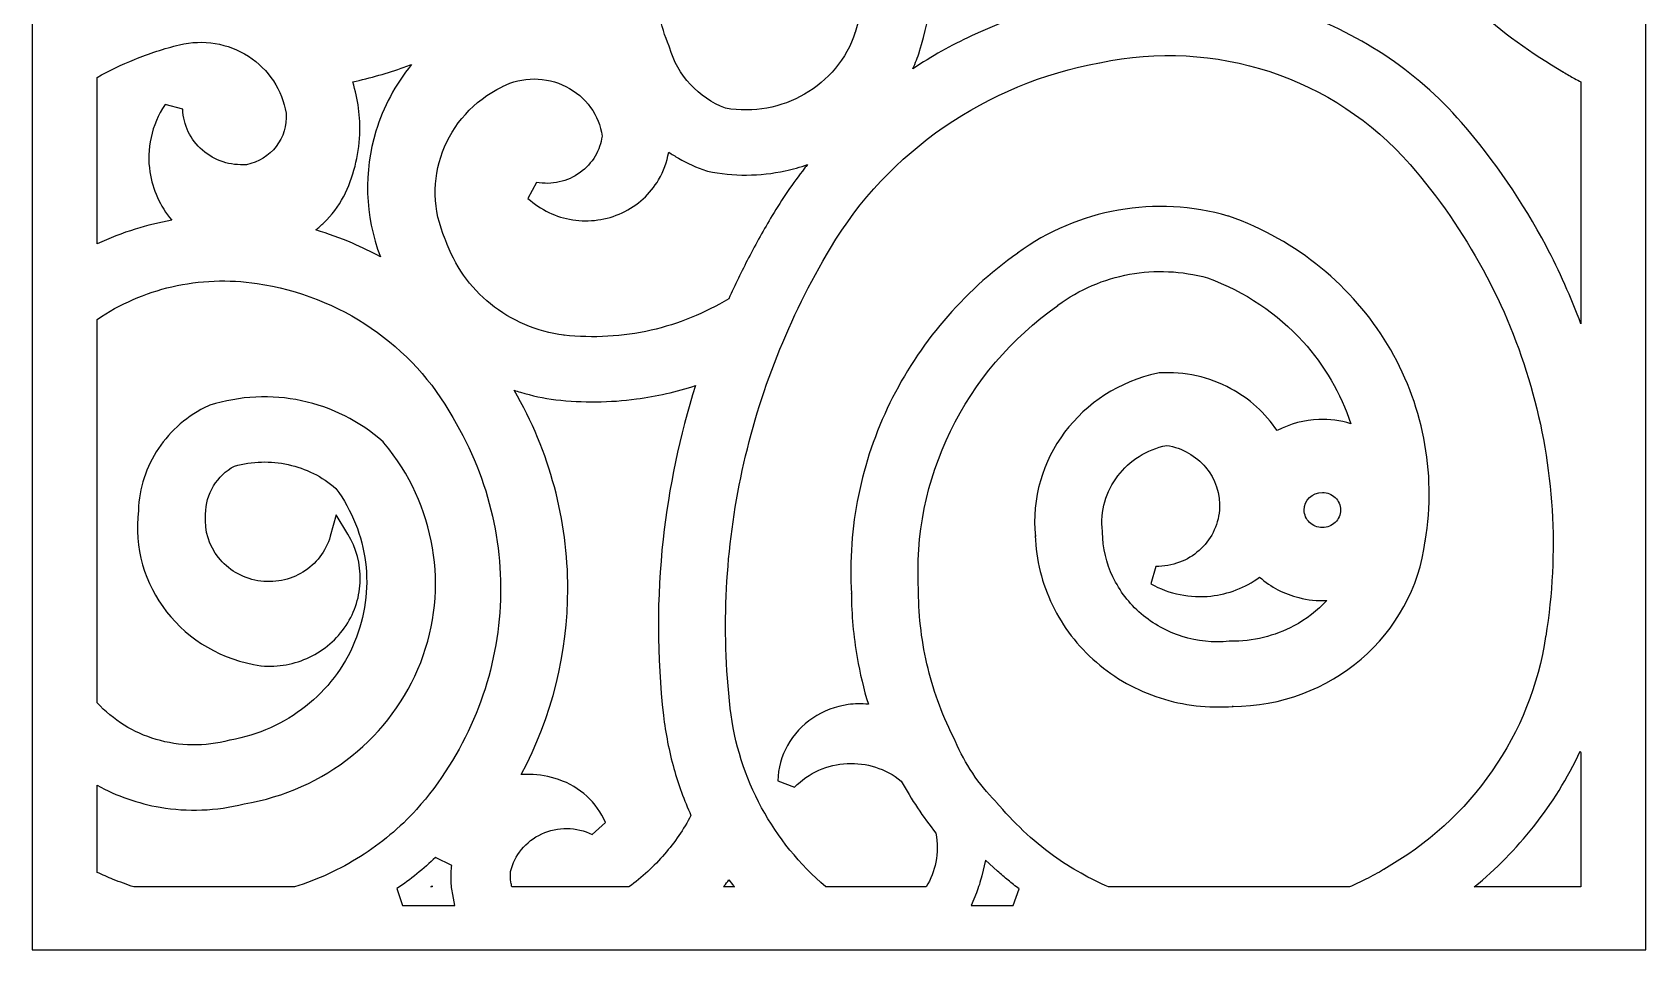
# Model space of a CAD drawing. Header units: centimetres. Extents: x -9.1 to 9.8, y -13.6 to 13.1.
# Drawn here: x 1.01 to 9.85, y -13.61 to -8.59 of the extents above; entities that cross this region are included whole.
import ezdxf

# ---------------------------------------------------------------- set-up
doc = ezdxf.new("R2010")
doc.units = ezdxf.units.CM
doc.header["$MEASUREMENT"] = 0
doc.layers.add('layer 1', color=7, linetype='Continuous')

msp = doc.modelspace()

# ---------------------------------------------------------------- linework, layer by layer
at = {"layer": 'layer 1', "color": 242}
for points, knots in [([(1.00998, 13.06699), (1.00998, 13.06699), (9.84623, 13.06699), (9.84623, 13.06699), (9.84623, 13.06699), (9.84623, 13.06699), (9.84623, -13.60887), (9.84623, -13.60887), (9.84623, -13.60887), (9.84623, -13.60887), (1.00998, -13.60887), (1.00998, -13.60887), (1.00998, -13.60887), (1.00998, -13.60887), (1.00998, 13.06699), (1.00998, 13.06699)], [0, 0, 0, 0, 0.2, 0.2, 0.2, 0.2, 0.4, 0.4, 0.4, 0.4, 0.6, 0.6, 0.6, 0.6, 1, 1, 1, 1]), ([(4.45027, -7.52091), (4.46565, -7.5134), (4.48135, -7.50648), (4.49732, -7.50016), (4.49732, -7.50016), (4.58661, -7.46483), (4.68448, -7.44838), (4.78467, -7.45454), (4.78467, -7.45454), (4.92332, -7.46306), (5.05174, -7.51392), (5.15484, -7.59521), (5.15484, -7.59521), (5.25787, -7.67644), (5.33532, -7.78796), (5.3721, -7.91787), (5.3721, -7.91787), (5.3721, -7.91787), (5.37313, -7.92306), (5.37313, -7.92306), (5.37313, -7.92306), (5.39332, -8.04295), (5.36668, -8.16091), (5.30513, -8.2581), (5.30513, -8.2581), (5.24345, -8.3555), (5.14687, -8.43212), (5.02735, -8.46905), (5.02735, -8.46905), (5.02735, -8.46905), (4.96815, -8.39095), (4.96815, -8.39095), (4.96815, -8.39095), (5.01044, -8.33246), (5.02768, -8.26364), (5.02112, -8.19718), (5.02112, -8.19718), (5.01455, -8.13059), (4.98419, -8.06613), (4.9313, -8.01652), (4.9313, -8.01652), (4.87872, -7.9672), (4.81126, -7.94001), (4.74211, -7.93576), (4.74211, -7.93576), (4.67577, -7.93169), (4.60826, -7.94869), (4.5512, -7.98746), (4.5512, -7.98746), (4.48654, -8.08685), (4.44886, -8.19883), (4.43902, -8.31342), (4.43902, -8.31342), (4.42893, -8.43091), (4.44827, -8.55055), (4.49796, -8.66156), (4.49796, -8.66156), (4.49796, -8.66156), (4.50043, -8.66855), (4.50043, -8.66855), (4.50043, -8.66855), (4.52162, -8.74491), (4.56107, -8.8143), (4.61436, -8.87195), (4.61436, -8.87195), (4.66666, -8.92854), (4.73201, -8.97353), (4.80624, -9.00242), (4.80624, -9.00242), (4.96078, -9.02879), (5.11361, -8.99823), (5.24007, -8.925), (5.24007, -8.925), (5.368, -8.85091), (5.46898, -8.73317), (5.51749, -8.58655), (5.51749, -8.58655), (5.51749, -8.58655), (5.51708, -8.58795), (5.51708, -8.58795), (5.51708, -8.58795), (5.57853, -8.38322), (5.60436, -8.17106), (5.59496, -7.95995), (5.59496, -7.95995), (5.58582, -7.75491), (5.54346, -7.55164), (5.46824, -7.35789), (5.46824, -7.35789), (5.30148, -7.26585), (5.14368, -7.16015), (4.99649, -7.04213), (4.99649, -7.04213), (4.87754, -6.94675), (4.76562, -6.8435), (4.66162, -6.73308), (4.66162, -6.73308), (4.6484, -6.88763), (4.61986, -7.03855), (4.57737, -7.18427), (4.57737, -7.18427), (4.54353, -7.30028), (4.50094, -7.41276), (4.45027, -7.52091)], [0, 0, 0, 0, 0.037037, 0.037037, 0.037037, 0.037037, 0.0740741, 0.0740741, 0.0740741, 0.0740741, 0.1111111, 0.1111111, 0.1111111, 0.1111111, 0.1481481, 0.1481481, 0.1481481, 0.1481481, 0.1851852, 0.1851852, 0.1851852, 0.1851852, 0.2222222, 0.2222222, 0.2222222, 0.2222222, 0.2592593, 0.2592593, 0.2592593, 0.2592593, 0.2962963, 0.2962963, 0.2962963, 0.2962963, 0.3333333, 0.3333333, 0.3333333, 0.3333333, 0.3703704, 0.3703704, 0.3703704, 0.3703704, 0.4074074, 0.4074074, 0.4074074, 0.4074074, 0.4444444, 0.4444444, 0.4444444, 0.4444444, 0.4814815, 0.4814815, 0.4814815, 0.4814815, 0.5185185, 0.5185185, 0.5185185, 0.5185185, 0.5555556, 0.5555556, 0.5555556, 0.5555556, 0.5925926, 0.5925926, 0.5925926, 0.5925926, 0.6296296, 0.6296296, 0.6296296, 0.6296296, 0.6666667, 0.6666667, 0.6666667, 0.6666667, 0.7037037, 0.7037037, 0.7037037, 0.7037037, 0.7407407, 0.7407407, 0.7407407, 0.7407407, 0.7777778, 0.7777778, 0.7777778, 0.7777778, 0.8148148, 0.8148148, 0.8148148, 0.8148148, 0.8518519, 0.8518519, 0.8518519, 0.8518519, 0.8888889, 0.8888889, 0.8888889, 0.8888889, 0.9259259, 0.9259259, 0.9259259, 0.9259259, 1, 1, 1, 1]), ([(9.49118, -8.85783), (9.47975, -8.85196), (9.46828, -8.8459), (9.45677, -8.83962), (9.45677, -8.83962), (9.43683, -8.82875), (9.41616, -8.81682), (9.39478, -8.80382), (9.39478, -8.80382), (9.39478, -8.80382), (9.39561, -8.80441), (9.39561, -8.80441), (9.39561, -8.80441), (9.04497, -8.5993), (8.74433, -8.33043), (8.50777, -8.01649), (8.50777, -8.01649), (8.29337, -7.73198), (8.13144, -7.41026), (8.03243, -7.06525), (8.03243, -7.06525), (8.02175, -7.07918), (8.01089, -7.09297), (7.99986, -7.10663), (7.99986, -7.10663), (7.99986, -7.10663), (8.00048, -7.10623), (8.00048, -7.10623), (8.00048, -7.10623), (7.80923, -7.35044), (7.5534, -7.53006), (7.26786, -7.63256), (7.26786, -7.63256), (6.98269, -7.73493), (6.66796, -7.76011), (6.35849, -7.69561), (6.35849, -7.69561), (6.35849, -7.69561), (6.35746, -7.69541), (6.35746, -7.69541), (6.35746, -7.69541), (6.26527, -7.67463), (6.17387, -7.64995), (6.08351, -7.62146), (6.08351, -7.62146), (6.0262, -7.6034), (5.96909, -7.58367), (5.91228, -7.56232), (5.91228, -7.56232), (5.94997, -7.73295), (5.96745, -7.90627), (5.96474, -8.07897), (5.96474, -8.07897), (5.96152, -8.28472), (5.92971, -8.49041), (5.8694, -8.69044), (5.8694, -8.69044), (5.8694, -8.69044), (5.86919, -8.69163), (5.86919, -8.69163), (5.86919, -8.69163), (5.8588, -8.72348), (5.84666, -8.75482), (5.83285, -8.78554), (5.83285, -8.78554), (5.93522, -8.71808), (6.04241, -8.65807), (6.15352, -8.60595), (6.15352, -8.60595), (6.35249, -8.5126), (6.56418, -8.44445), (6.78342, -8.40394), (6.78342, -8.40394), (6.78342, -8.40394), (6.78198, -8.40414), (6.78198, -8.40414), (6.78198, -8.40414), (7.16276, -8.32312), (7.55113, -8.3478), (7.90711, -8.46501), (7.90711, -8.46501), (8.26327, -8.58228), (8.58679, -8.792), (8.83767, -9.081), (8.83767, -9.081), (9.01932, -9.29007), (9.17411, -9.51678), (9.3006, -9.75617), (9.3006, -9.75617), (9.37375, -9.8946), (9.43736, -10.03727), (9.49118, -10.18321), (9.49118, -10.18321), (9.49118, -10.18321), (9.49118, -8.85783), (9.49118, -8.85783)], [0, 0, 0, 0, 0.04, 0.04, 0.04, 0.04, 0.08, 0.08, 0.08, 0.08, 0.12, 0.12, 0.12, 0.12, 0.16, 0.16, 0.16, 0.16, 0.2, 0.2, 0.2, 0.2, 0.24, 0.24, 0.24, 0.24, 0.28, 0.28, 0.28, 0.28, 0.32, 0.32, 0.32, 0.32, 0.36, 0.36, 0.36, 0.36, 0.4, 0.4, 0.4, 0.4, 0.44, 0.44, 0.44, 0.44, 0.48, 0.48, 0.48, 0.48, 0.52, 0.52, 0.52, 0.52, 0.56, 0.56, 0.56, 0.56, 0.6, 0.6, 0.6, 0.6, 0.64, 0.64, 0.64, 0.64, 0.68, 0.68, 0.68, 0.68, 0.72, 0.72, 0.72, 0.72, 0.76, 0.76, 0.76, 0.76, 0.8, 0.8, 0.8, 0.8, 0.84, 0.84, 0.84, 0.84, 0.88, 0.88, 0.88, 0.88, 0.92, 0.92, 0.92, 0.92, 1, 1, 1, 1]), ([(1.36503, -9.74539), (1.43247, -9.71344), (1.50235, -9.68618), (1.57411, -9.66382), (1.57411, -9.66382), (1.63963, -9.64341), (1.70652, -9.62715), (1.77436, -9.61523), (1.77436, -9.61523), (1.70906, -9.53812), (1.66843, -9.44641), (1.65413, -9.35101), (1.65413, -9.35101), (1.63542, -9.22617), (1.66182, -9.09497), (1.737, -8.98192), (1.737, -8.98192), (1.737, -8.98192), (1.83415, -9.00788), (1.83415, -9.00788), (1.83415, -9.00788), (1.83562, -9.05112), (1.84603, -9.09281), (1.86424, -9.1306), (1.86424, -9.1306), (1.88244, -9.16836), (1.9088, -9.20288), (1.94218, -9.23182), (1.94218, -9.23182), (1.97543, -9.26065), (2.01376, -9.28218), (2.05466, -9.29559), (2.05466, -9.29559), (2.09501, -9.30882), (2.13853, -9.31426), (2.18278, -9.31111), (2.18278, -9.31111), (2.25009, -9.29747), (2.30693, -9.2608), (2.34561, -9.211), (2.34561, -9.211), (2.3847, -9.16068), (2.4054, -9.09695), (2.39984, -9.02999), (2.39984, -9.02999), (2.39984, -9.02999), (2.39978, -9.02999), (2.39978, -9.02999), (2.39978, -9.02999), (2.38973, -8.96643), (2.36595, -8.90621), (2.33075, -8.85284), (2.33075, -8.85284), (2.29548, -8.79936), (2.24906, -8.75311), (2.19379, -8.71758), (2.19379, -8.71758), (2.13826, -8.68188), (2.07621, -8.65834), (2.01185, -8.64767), (2.01185, -8.64767), (1.94751, -8.63699), (1.88088, -8.6392), (1.81617, -8.65499), (1.81617, -8.65499), (1.73228, -8.67545), (1.65016, -8.70206), (1.57045, -8.73446), (1.57045, -8.73446), (1.49936, -8.76336), (1.43074, -8.79661), (1.36503, -8.83395), (1.36503, -8.83395), (1.36503, -8.83395), (1.36503, -9.74539), (1.36503, -9.74539)], [0, 0, 0, 0, 0.05, 0.05, 0.05, 0.05, 0.1, 0.1, 0.1, 0.1, 0.15, 0.15, 0.15, 0.15, 0.2, 0.2, 0.2, 0.2, 0.25, 0.25, 0.25, 0.25, 0.3, 0.3, 0.3, 0.3, 0.35, 0.35, 0.35, 0.35, 0.4, 0.4, 0.4, 0.4, 0.45, 0.45, 0.45, 0.45, 0.5, 0.5, 0.5, 0.5, 0.55, 0.55, 0.55, 0.55, 0.6, 0.6, 0.6, 0.6, 0.65, 0.65, 0.65, 0.65, 0.7, 0.7, 0.7, 0.7, 0.75, 0.75, 0.75, 0.75, 0.8, 0.8, 0.8, 0.8, 0.85, 0.85, 0.85, 0.85, 0.9, 0.9, 0.9, 0.9, 1, 1, 1, 1]), ([(8.22347, -13.26502), (8.25308, -13.25226), (8.28322, -13.23816), (8.31388, -13.22272), (8.31388, -13.22272), (8.34745, -13.2058), (8.37981, -13.18815), (8.41087, -13.16977), (8.41087, -13.16977), (8.41087, -13.16977), (8.4117, -13.16917), (8.4117, -13.16917), (8.4117, -13.16917), (8.65239, -13.03309), (8.85425, -12.84772), (9.00568, -12.62976), (9.00568, -12.62976), (9.15725, -12.4116), (9.25858, -12.16063), (9.29805, -11.89356), (9.29805, -11.89356), (9.29805, -11.89356), (9.29825, -11.89297), (9.29825, -11.89297), (9.29825, -11.89297), (9.37353, -11.43077), (9.34344, -10.96408), (9.21675, -10.52338), (9.21675, -10.52338), (9.0902, -10.08316), (8.86693, -9.66871), (8.5557, -9.3105), (8.5557, -9.3105), (8.34823, -9.07151), (8.08094, -8.89834), (7.78698, -8.80188), (7.78698, -8.80188), (7.49272, -8.70532), (7.17176, -8.68539), (6.85727, -8.75296), (6.85727, -8.75296), (6.85727, -8.75296), (6.85562, -8.75336), (6.85562, -8.75336), (6.85562, -8.75336), (6.54524, -8.81024), (6.25541, -8.93132), (6.00379, -9.10446), (6.00379, -9.10446), (5.75237, -9.27747), (5.53896, -9.50275), (5.38118, -9.76818), (5.38118, -9.76818), (5.38118, -9.76818), (5.38098, -9.76818), (5.38098, -9.76818), (5.38098, -9.76818), (5.153, -10.14891), (4.99099, -10.55992), (4.89846, -10.98505), (4.89846, -10.98505), (4.8059, -11.41028), (4.78281, -11.84974), (4.8327, -12.28724), (4.8327, -12.28724), (4.8327, -12.28724), (4.8327, -12.28744), (4.8327, -12.28744), (4.8327, -12.28744), (4.8545, -12.47998), (4.9136, -12.66425), (5.00458, -12.83172), (5.00458, -12.83172), (5.09315, -12.99477), (5.21189, -13.14182), (5.3558, -13.26502), (5.3558, -13.26502), (5.3558, -13.26502), (5.90589, -13.26502), (5.90589, -13.26502), (5.90589, -13.26502), (5.93099, -13.22277), (5.94847, -13.17711), (5.95779, -13.13002), (5.95779, -13.13002), (5.96812, -13.07787), (5.96868, -13.02385), (5.95881, -12.9706), (5.95881, -12.9706), (5.92355, -12.92593), (5.89009, -12.87991), (5.85848, -12.83266), (5.85848, -12.83266), (5.82656, -12.78493), (5.79645, -12.73575), (5.76824, -12.68523), (5.76824, -12.68523), (5.6832, -12.61597), (5.57742, -12.58442), (5.47339, -12.5895), (5.47339, -12.5895), (5.36678, -12.5947), (5.26223, -12.63856), (5.1841, -12.71988), (5.1841, -12.71988), (5.1841, -12.71988), (5.09273, -12.68373), (5.09273, -12.68373), (5.09273, -12.68373), (5.09477, -12.61515), (5.11361, -12.54897), (5.14651, -12.49006), (5.14651, -12.49006), (5.17945, -12.43109), (5.22638, -12.37956), (5.28456, -12.34035), (5.28456, -12.34035), (5.34271, -12.30116), (5.40891, -12.27647), (5.47751, -12.26704), (5.47751, -12.26704), (5.51423, -12.26199), (5.55162, -12.26138), (5.5888, -12.26532), (5.5888, -12.26532), (5.56305, -12.18112), (5.54257, -12.0955), (5.52746, -12.00895), (5.52746, -12.00895), (5.50719, -11.89287), (5.49659, -11.77556), (5.49584, -11.65816), (5.49584, -11.65816), (5.49584, -11.65816), (5.49584, -11.66076), (5.49584, -11.66076), (5.49584, -11.66076), (5.47472, -11.29537), (5.54996, -10.93698), (5.70683, -10.61573), (5.70683, -10.61573), (5.86361, -10.29467), (6.10197, -10.01099), (6.4072, -9.79483), (6.4072, -9.79483), (6.4072, -9.79483), (6.40638, -9.79523), (6.40638, -9.79523), (6.40638, -9.79523), (6.5706, -9.67431), (6.76013, -9.59493), (6.95835, -9.56002), (6.95835, -9.56002), (7.15625, -9.52517), (7.36238, -9.53491), (7.56019, -9.59214), (7.56019, -9.59214), (7.56019, -9.59214), (7.56308, -9.59313), (7.56308, -9.59313), (7.56308, -9.59313), (7.93977, -9.7261), (8.24098, -9.97943), (8.43179, -10.29531), (8.43179, -10.29531), (8.62264, -10.61124), (8.70307, -10.98965), (8.63817, -11.3727), (8.63817, -11.3727), (8.63817, -11.3727), (8.63858, -11.37051), (8.63858, -11.37051), (8.63858, -11.37051), (8.60607, -11.62906), (8.47641, -11.85558), (8.28761, -12.01749), (8.28761, -12.01749), (8.09879, -12.17941), (7.85099, -12.27665), (7.58221, -12.27661), (7.58221, -12.27661), (7.58221, -12.27661), (7.58654, -12.27661), (7.58654, -12.27661), (7.58654, -12.27661), (7.45034, -12.2879), (7.31437, -12.2717), (7.18663, -12.23058), (7.18663, -12.23058), (7.05907, -12.18952), (6.94006, -12.12355), (6.83756, -12.03522), (6.83756, -12.03522), (6.73529, -11.94708), (6.65387, -11.8403), (6.59686, -11.72223), (6.59686, -11.72223), (6.5398, -11.60405), (6.50736, -11.475), (6.5031, -11.34247), (6.5031, -11.34247), (6.5031, -11.34247), (6.50351, -11.34587), (6.50351, -11.34587), (6.50351, -11.34587), (6.48281, -11.13633), (6.54429, -10.93581), (6.66395, -10.77633), (6.66395, -10.77633), (6.78365, -10.6168), (6.96165, -10.4982), (7.17394, -10.45253), (7.17394, -10.45253), (7.17394, -10.45253), (7.18219, -10.45113), (7.18219, -10.45113), (7.18219, -10.45113), (7.32105, -10.44297), (7.45641, -10.47429), (7.57392, -10.5374), (7.57392, -10.5374), (7.67534, -10.59187), (7.76315, -10.67012), (7.82808, -10.76716), (7.82808, -10.76716), (7.89907, -10.72922), (7.97728, -10.7087), (8.05612, -10.70583), (8.05612, -10.70583), (8.11489, -10.70369), (8.17412, -10.71141), (8.23108, -10.72909), (8.23108, -10.72909), (8.17621, -10.56214), (8.08656, -10.40995), (7.96967, -10.28085), (7.96967, -10.28085), (7.82986, -10.12643), (7.65109, -10.0051), (7.44626, -9.9311), (7.44626, -9.9311), (7.30567, -9.89186), (7.15955, -9.88598), (7.01942, -9.91139), (7.01942, -9.91139), (6.87879, -9.93688), (6.74424, -9.99393), (6.62741, -10.08043), (6.62741, -10.08043), (6.62741, -10.08043), (6.62659, -10.08123), (6.62659, -10.08123), (6.62659, -10.08123), (6.37001, -10.26248), (6.16993, -10.5005), (6.03877, -10.76981), (6.03877, -10.76981), (5.90765, -11.03905), (5.84528, -11.33997), (5.86408, -11.64707), (5.86408, -11.64707), (5.86408, -11.64707), (5.86408, -11.65007), (5.86408, -11.65007), (5.86408, -11.65007), (5.8645, -11.79153), (5.88188, -11.932), (5.91553, -12.06872), (5.91553, -12.06872), (5.94918, -12.20545), (5.99912, -12.33846), (6.06467, -12.46499), (6.06467, -12.46499), (6.06467, -12.46499), (6.06611, -12.46839), (6.06611, -12.46839), (6.06611, -12.46839), (6.092, -12.52947), (6.12363, -12.58795), (6.16052, -12.64312), (6.16052, -12.64312), (6.19739, -12.69824), (6.23958, -12.75013), (6.28663, -12.79807), (6.28663, -12.79807), (6.28663, -12.79807), (6.28931, -12.80107), (6.28931, -12.80107), (6.28931, -12.80107), (6.33545, -12.85585), (6.38493, -12.90806), (6.43748, -12.95742), (6.43748, -12.95742), (6.48965, -13.00644), (6.54487, -13.0526), (6.60286, -13.09567), (6.60286, -13.09567), (6.6508, -13.12973), (6.70117, -13.16142), (6.75366, -13.19069), (6.75366, -13.19069), (6.80371, -13.2186), (6.85395, -13.24338), (6.90418, -13.26502), (6.90418, -13.26502), (6.90418, -13.26502), (8.22347, -13.26502), (8.22347, -13.26502)], [0, 0, 0, 0, 0.0128205, 0.0128205, 0.0128205, 0.0128205, 0.025641, 0.025641, 0.025641, 0.025641, 0.0384615, 0.0384615, 0.0384615, 0.0384615, 0.0512821, 0.0512821, 0.0512821, 0.0512821, 0.0641026, 0.0641026, 0.0641026, 0.0641026, 0.0769231, 0.0769231, 0.0769231, 0.0769231, 0.0897436, 0.0897436, 0.0897436, 0.0897436, 0.1025641, 0.1025641, 0.1025641, 0.1025641, 0.1153846, 0.1153846, 0.1153846, 0.1153846, 0.1282051, 0.1282051, 0.1282051, 0.1282051, 0.1410256, 0.1410256, 0.1410256, 0.1410256, 0.1538462, 0.1538462, 0.1538462, 0.1538462, 0.1666667, 0.1666667, 0.1666667, 0.1666667, 0.1794872, 0.1794872, 0.1794872, 0.1794872, 0.1923077, 0.1923077, 0.1923077, 0.1923077, 0.2051282, 0.2051282, 0.2051282, 0.2051282, 0.2179487, 0.2179487, 0.2179487, 0.2179487, 0.2307692, 0.2307692, 0.2307692, 0.2307692, 0.2435897, 0.2435897, 0.2435897, 0.2435897, 0.2564103, 0.2564103, 0.2564103, 0.2564103, 0.2692308, 0.2692308, 0.2692308, 0.2692308, 0.2820513, 0.2820513, 0.2820513, 0.2820513, 0.2948718, 0.2948718, 0.2948718, 0.2948718, 0.3076923, 0.3076923, 0.3076923, 0.3076923, 0.3205128, 0.3205128, 0.3205128, 0.3205128, 0.3333333, 0.3333333, 0.3333333, 0.3333333, 0.3461538, 0.3461538, 0.3461538, 0.3461538, 0.3589744, 0.3589744, 0.3589744, 0.3589744, 0.3717949, 0.3717949, 0.3717949, 0.3717949, 0.3846154, 0.3846154, 0.3846154, 0.3846154, 0.3974359, 0.3974359, 0.3974359, 0.3974359, 0.4102564, 0.4102564, 0.4102564, 0.4102564, 0.4230769, 0.4230769, 0.4230769, 0.4230769, 0.4358974, 0.4358974, 0.4358974, 0.4358974, 0.4487179, 0.4487179, 0.4487179, 0.4487179, 0.4615385, 0.4615385, 0.4615385, 0.4615385, 0.474359, 0.474359, 0.474359, 0.474359, 0.4871795, 0.4871795, 0.4871795, 0.4871795, 0.5, 0.5, 0.5, 0.5, 0.5128205, 0.5128205, 0.5128205, 0.5128205, 0.525641, 0.525641, 0.525641, 0.525641, 0.5384615, 0.5384615, 0.5384615, 0.5384615, 0.5512821, 0.5512821, 0.5512821, 0.5512821, 0.5641026, 0.5641026, 0.5641026, 0.5641026, 0.5769231, 0.5769231, 0.5769231, 0.5769231, 0.5897436, 0.5897436, 0.5897436, 0.5897436, 0.6025641, 0.6025641, 0.6025641, 0.6025641, 0.6153846, 0.6153846, 0.6153846, 0.6153846, 0.6282051, 0.6282051, 0.6282051, 0.6282051, 0.6410256, 0.6410256, 0.6410256, 0.6410256, 0.6538462, 0.6538462, 0.6538462, 0.6538462, 0.6666667, 0.6666667, 0.6666667, 0.6666667, 0.6794872, 0.6794872, 0.6794872, 0.6794872, 0.6923077, 0.6923077, 0.6923077, 0.6923077, 0.7051282, 0.7051282, 0.7051282, 0.7051282, 0.7179487, 0.7179487, 0.7179487, 0.7179487, 0.7307692, 0.7307692, 0.7307692, 0.7307692, 0.7435897, 0.7435897, 0.7435897, 0.7435897, 0.7564103, 0.7564103, 0.7564103, 0.7564103, 0.7692308, 0.7692308, 0.7692308, 0.7692308, 0.7820513, 0.7820513, 0.7820513, 0.7820513, 0.7948718, 0.7948718, 0.7948718, 0.7948718, 0.8076923, 0.8076923, 0.8076923, 0.8076923, 0.8205128, 0.8205128, 0.8205128, 0.8205128, 0.8333333, 0.8333333, 0.8333333, 0.8333333, 0.8461538, 0.8461538, 0.8461538, 0.8461538, 0.8589744, 0.8589744, 0.8589744, 0.8589744, 0.8717949, 0.8717949, 0.8717949, 0.8717949, 0.8846154, 0.8846154, 0.8846154, 0.8846154, 0.8974359, 0.8974359, 0.8974359, 0.8974359, 0.9102564, 0.9102564, 0.9102564, 0.9102564, 0.9230769, 0.9230769, 0.9230769, 0.9230769, 0.9358974, 0.9358974, 0.9358974, 0.9358974, 0.9487179, 0.9487179, 0.9487179, 0.9487179, 0.9615385, 0.9615385, 0.9615385, 0.9615385, 0.974359, 0.974359, 0.974359, 0.974359, 1, 1, 1, 1]), ([(3.08599, -8.76347), (3.07294, -8.76829), (3.05984, -8.77301), (3.04669, -8.77762), (3.04669, -8.77762), (2.9555, -8.80957), (2.86151, -8.83656), (2.76504, -8.85825), (2.76504, -8.85825), (2.79483, -8.95243), (2.80754, -9.05004), (2.80333, -9.14684), (2.80333, -9.14684), (2.79829, -9.26295), (2.76891, -9.37827), (2.71551, -9.48552), (2.71551, -9.48552), (2.71551, -9.48552), (2.71489, -9.48672), (2.71489, -9.48672), (2.71489, -9.48672), (2.68677, -9.53963), (2.65036, -9.58767), (2.60726, -9.62929), (2.60726, -9.62929), (2.59303, -9.64303), (2.57809, -9.65605), (2.56251, -9.66831), (2.56251, -9.66831), (2.63073, -9.68877), (2.69764, -9.71307), (2.76289, -9.74106), (2.76289, -9.74106), (2.8153, -9.76354), (2.86665, -9.78842), (2.91676, -9.81563), (2.91676, -9.81563), (2.82954, -9.58837), (2.82519, -9.34751), (2.89227, -9.12749), (2.89227, -9.12749), (2.93226, -8.99633), (2.99764, -8.87255), (3.08599, -8.76347)], [0, 0, 0, 0, 0.0833333, 0.0833333, 0.0833333, 0.0833333, 0.1666667, 0.1666667, 0.1666667, 0.1666667, 0.25, 0.25, 0.25, 0.25, 0.3333333, 0.3333333, 0.3333333, 0.3333333, 0.4166667, 0.4166667, 0.4166667, 0.4166667, 0.5, 0.5, 0.5, 0.5, 0.5833333, 0.5833333, 0.5833333, 0.5833333, 0.6666667, 0.6666667, 0.6666667, 0.6666667, 0.75, 0.75, 0.75, 0.75, 0.8333333, 0.8333333, 0.8333333, 0.8333333, 1, 1, 1, 1]), ([(4.49535, -9.24257), (4.4866, -9.29618), (4.46779, -9.3475), (4.44031, -9.39414), (4.44031, -9.39414), (4.39499, -9.47103), (4.32615, -9.53483), (4.24011, -9.5748), (4.24011, -9.5748), (4.15428, -9.61468), (4.05997, -9.62671), (3.96973, -9.61283), (3.96973, -9.61283), (3.87961, -9.59897), (3.7938, -9.55919), (3.72485, -9.49543), (3.72485, -9.49543), (3.72485, -9.49543), (3.77064, -9.40834), (3.77064, -9.40834), (3.77064, -9.40834), (3.81259, -9.41591), (3.8553, -9.41482), (3.89614, -9.40565), (3.89614, -9.40565), (3.9368, -9.39653), (3.97554, -9.37935), (4.00974, -9.35471), (4.00974, -9.35471), (4.04376, -9.3302), (4.07185, -9.29918), (4.09266, -9.26391), (4.09266, -9.26391), (4.11239, -9.23048), (4.12539, -9.19344), (4.13054, -9.15473), (4.13054, -9.15473), (4.12234, -9.09746), (4.10038, -9.04388), (4.06741, -8.99783), (4.06741, -8.99783), (4.03346, -8.95041), (3.98761, -8.91077), (3.93289, -8.88312), (3.93289, -8.88312), (3.87829, -8.85553), (3.81836, -8.84182), (3.75841, -8.84198), (3.75841, -8.84198), (3.69852, -8.84213), (3.63874, -8.85613), (3.58438, -8.88396), (3.58438, -8.88396), (3.58438, -8.88396), (3.58356, -8.88436), (3.58356, -8.88436), (3.58356, -8.88436), (3.42592, -8.9615), (3.31291, -9.09139), (3.2568, -9.24127), (3.2568, -9.24127), (3.20072, -9.39107), (3.20155, -9.56094), (3.27156, -9.71811), (3.27156, -9.71811), (3.27156, -9.71811), (3.27321, -9.72231), (3.27321, -9.72231), (3.27321, -9.72231), (3.32083, -9.86247), (3.40769, -9.98323), (3.52037, -10.07378), (3.52037, -10.07378), (3.63325, -10.1645), (3.77182, -10.22499), (3.9226, -10.24443), (3.9226, -10.24443), (3.9226, -10.24443), (3.92177, -10.24423), (3.92177, -10.24423), (3.92177, -10.24423), (4.08229, -10.26207), (4.24353, -10.25262), (4.39856, -10.21747), (4.39856, -10.21747), (4.5486, -10.18346), (4.69267, -10.12547), (4.82449, -10.04495), (4.82449, -10.04495), (4.85819, -9.97007), (4.89441, -9.89538), (4.93311, -9.82096), (4.93311, -9.82096), (4.97385, -9.74264), (5.01694, -9.66554), (5.06233, -9.5898), (5.06233, -9.5898), (5.06233, -9.5898), (5.06212, -9.5898), (5.06212, -9.5898), (5.06212, -9.5898), (5.11562, -9.49986), (5.17494, -9.41332), (5.23969, -9.3307), (5.23969, -9.3307), (5.24506, -9.32385), (5.25046, -9.31703), (5.25591, -9.31023), (5.25591, -9.31023), (5.21583, -9.32425), (5.1749, -9.33578), (5.13335, -9.34476), (5.13335, -9.34476), (4.99497, -9.37465), (4.85016, -9.37609), (4.70852, -9.34702), (4.70852, -9.34702), (4.70852, -9.34702), (4.70171, -9.34523), (4.70171, -9.34523), (4.70171, -9.34523), (4.64853, -9.32685), (4.5972, -9.30349), (4.54841, -9.27554), (4.54841, -9.27554), (4.53037, -9.2652), (4.51266, -9.2542), (4.49535, -9.24257)], [0, 0, 0, 0, 0.030303, 0.030303, 0.030303, 0.030303, 0.0606061, 0.0606061, 0.0606061, 0.0606061, 0.0909091, 0.0909091, 0.0909091, 0.0909091, 0.1212121, 0.1212121, 0.1212121, 0.1212121, 0.1515152, 0.1515152, 0.1515152, 0.1515152, 0.1818182, 0.1818182, 0.1818182, 0.1818182, 0.2121212, 0.2121212, 0.2121212, 0.2121212, 0.2424242, 0.2424242, 0.2424242, 0.2424242, 0.2727273, 0.2727273, 0.2727273, 0.2727273, 0.3030303, 0.3030303, 0.3030303, 0.3030303, 0.3333333, 0.3333333, 0.3333333, 0.3333333, 0.3636364, 0.3636364, 0.3636364, 0.3636364, 0.3939394, 0.3939394, 0.3939394, 0.3939394, 0.4242424, 0.4242424, 0.4242424, 0.4242424, 0.4545455, 0.4545455, 0.4545455, 0.4545455, 0.4848485, 0.4848485, 0.4848485, 0.4848485, 0.5151515, 0.5151515, 0.5151515, 0.5151515, 0.5454545, 0.5454545, 0.5454545, 0.5454545, 0.5757576, 0.5757576, 0.5757576, 0.5757576, 0.6060606, 0.6060606, 0.6060606, 0.6060606, 0.6363636, 0.6363636, 0.6363636, 0.6363636, 0.6666667, 0.6666667, 0.6666667, 0.6666667, 0.6969697, 0.6969697, 0.6969697, 0.6969697, 0.7272727, 0.7272727, 0.7272727, 0.7272727, 0.7575758, 0.7575758, 0.7575758, 0.7575758, 0.7878788, 0.7878788, 0.7878788, 0.7878788, 0.8181818, 0.8181818, 0.8181818, 0.8181818, 0.8484848, 0.8484848, 0.8484848, 0.8484848, 0.8787879, 0.8787879, 0.8787879, 0.8787879, 0.9090909, 0.9090909, 0.9090909, 0.9090909, 0.9393939, 0.9393939, 0.9393939, 0.9393939, 1, 1, 1, 1]), ([(2.4463, -13.26502), (2.57333, -13.22556), (2.69473, -13.16981), (2.80702, -13.09894), (2.80702, -13.09894), (2.91984, -13.02773), (3.02357, -12.94127), (3.11471, -12.84075), (3.11471, -12.84075), (3.11471, -12.84075), (3.11429, -12.84115), (3.11429, -12.84115), (3.11429, -12.84115), (3.37945, -12.54082), (3.53201, -12.17538), (3.56688, -11.79948), (3.56688, -11.79948), (3.60176, -11.42345), (3.51889, -11.03741), (3.31319, -10.69602), (3.31319, -10.69602), (3.31319, -10.69602), (3.31237, -10.69442), (3.31237, -10.69442), (3.31237, -10.69442), (3.20329, -10.49746), (3.04955, -10.33113), (2.86607, -10.20564), (2.86607, -10.20564), (2.68258, -10.08014), (2.4693, -9.99544), (2.24117, -9.96175), (2.24117, -9.96175), (2.24117, -9.96175), (2.24097, -9.96155), (2.24097, -9.96155), (2.24097, -9.96155), (2.08463, -9.93761), (1.92629, -9.94422), (1.77471, -9.97935), (1.77471, -9.97935), (1.62895, -10.01314), (1.48977, -10.07337), (1.36503, -10.15823), (1.36503, -10.15823), (1.36503, -10.15823), (1.36503, -12.25645), (1.36503, -12.25645), (1.36503, -12.25645), (1.45277, -12.3521), (1.56498, -12.42092), (1.68785, -12.45756), (1.68785, -12.45756), (1.81523, -12.49555), (1.95424, -12.49915), (2.0895, -12.46246), (2.0895, -12.46246), (2.0895, -12.46246), (2.09445, -12.46146), (2.09445, -12.46146), (2.09445, -12.46146), (2.24801, -12.43444), (2.38914, -12.37014), (2.50653, -12.27749), (2.50653, -12.27749), (2.6238, -12.18494), (2.71725, -12.06406), (2.77561, -11.92376), (2.77561, -11.92376), (2.83395, -11.7835), (2.85307, -11.63349), (2.83475, -11.48778), (2.83475, -11.48778), (2.81669, -11.34412), (2.76219, -11.20483), (2.67295, -11.08341), (2.67295, -11.08341), (2.59737, -11.01809), (2.50718, -10.9739), (2.41165, -10.95289), (2.41165, -10.95289), (2.31597, -10.93183), (2.21477, -10.93395), (2.11734, -10.96128), (2.11734, -10.96128), (2.06929, -10.98726), (2.0301, -11.02491), (2.00265, -11.06956), (2.00265, -11.06956), (1.97436, -11.11555), (1.95882, -11.16892), (1.95917, -11.22451), (1.95917, -11.22451), (1.95917, -11.22451), (1.95917, -11.2287), (1.95917, -11.2287), (1.95917, -11.2287), (1.9518, -11.31588), (1.97907, -11.39831), (2.03025, -11.46255), (2.03025, -11.46255), (2.08157, -11.52693), (2.1569, -11.57343), (2.24552, -11.58856), (2.24552, -11.58856), (2.33425, -11.60371), (2.42156, -11.58495), (2.49258, -11.54139), (2.49258, -11.54139), (2.56344, -11.49793), (2.61817, -11.42964), (2.64193, -11.3456), (2.64193, -11.3456), (2.64193, -11.3456), (2.67514, -11.22814), (2.67514, -11.22814), (2.67514, -11.22814), (2.67514, -11.22814), (2.73845, -11.33321), (2.73845, -11.33321), (2.73845, -11.33321), (2.78534, -11.41103), (2.80782, -11.49817), (2.80609, -11.58477), (2.80609, -11.58477), (2.80435, -11.67172), (2.77841, -11.75813), (2.72846, -11.83409), (2.72846, -11.83409), (2.67861, -11.90992), (2.60877, -11.96918), (2.52813, -12.0075), (2.52813, -12.0075), (2.44797, -12.04559), (2.35696, -12.06268), (2.26422, -12.05444), (2.26422, -12.05444), (2.26422, -12.05444), (2.26133, -12.05424), (2.26133, -12.05424), (2.26133, -12.05424), (2.04802, -12.02381), (1.86689, -11.91346), (1.74591, -11.75891), (1.74591, -11.75891), (1.62606, -11.60578), (1.56539, -11.4091), (1.59116, -11.20374), (1.59116, -11.20374), (1.59484, -11.08114), (1.63384, -10.96451), (1.70057, -10.86517), (1.70057, -10.86517), (1.7673, -10.76582), (1.86164, -10.68399), (1.97596, -10.63101), (1.97596, -10.63101), (1.97596, -10.63101), (1.98236, -10.62861), (1.98236, -10.62861), (1.98236, -10.62861), (2.14752, -10.576), (2.32088, -10.56886), (2.48481, -10.60347), (2.48481, -10.60347), (2.64904, -10.63814), (2.80375, -10.71454), (2.93128, -10.82892), (2.93128, -10.82892), (2.93128, -10.82892), (2.93623, -10.83432), (2.93623, -10.83432), (2.93623, -10.83432), (3.07747, -11.00308), (3.16723, -11.20182), (3.20194, -11.40924), (3.20194, -11.40924), (3.23663, -11.61649), (3.21628, -11.83239), (3.13734, -12.03564), (3.13734, -12.03564), (3.05835, -12.239), (2.92673, -12.41441), (2.75963, -12.54813), (2.75963, -12.54813), (2.5929, -12.68155), (2.3908, -12.77357), (2.17039, -12.81055), (2.17039, -12.81055), (2.01663, -12.84946), (1.86029, -12.85434), (1.71103, -12.82899), (1.71103, -12.82899), (1.58941, -12.80833), (1.47233, -12.76754), (1.36503, -12.70871), (1.36503, -12.70871), (1.36503, -12.70871), (1.36503, -13.18555), (1.36503, -13.18555), (1.36503, -13.18555), (1.39393, -13.19885), (1.42336, -13.21155), (1.45331, -13.22361), (1.45331, -13.22361), (1.49035, -13.23852), (1.5279, -13.25234), (1.56591, -13.26502), (1.56591, -13.26502), (1.56591, -13.26502), (2.4463, -13.26502), (2.4463, -13.26502)], [0, 0, 0, 0, 0.0185185, 0.0185185, 0.0185185, 0.0185185, 0.037037, 0.037037, 0.037037, 0.037037, 0.0555556, 0.0555556, 0.0555556, 0.0555556, 0.0740741, 0.0740741, 0.0740741, 0.0740741, 0.0925926, 0.0925926, 0.0925926, 0.0925926, 0.1111111, 0.1111111, 0.1111111, 0.1111111, 0.1296296, 0.1296296, 0.1296296, 0.1296296, 0.1481481, 0.1481481, 0.1481481, 0.1481481, 0.1666667, 0.1666667, 0.1666667, 0.1666667, 0.1851852, 0.1851852, 0.1851852, 0.1851852, 0.2037037, 0.2037037, 0.2037037, 0.2037037, 0.2222222, 0.2222222, 0.2222222, 0.2222222, 0.2407407, 0.2407407, 0.2407407, 0.2407407, 0.2592593, 0.2592593, 0.2592593, 0.2592593, 0.2777778, 0.2777778, 0.2777778, 0.2777778, 0.2962963, 0.2962963, 0.2962963, 0.2962963, 0.3148148, 0.3148148, 0.3148148, 0.3148148, 0.3333333, 0.3333333, 0.3333333, 0.3333333, 0.3518519, 0.3518519, 0.3518519, 0.3518519, 0.3703704, 0.3703704, 0.3703704, 0.3703704, 0.3888889, 0.3888889, 0.3888889, 0.3888889, 0.4074074, 0.4074074, 0.4074074, 0.4074074, 0.4259259, 0.4259259, 0.4259259, 0.4259259, 0.4444444, 0.4444444, 0.4444444, 0.4444444, 0.462963, 0.462963, 0.462963, 0.462963, 0.4814815, 0.4814815, 0.4814815, 0.4814815, 0.5, 0.5, 0.5, 0.5, 0.5185185, 0.5185185, 0.5185185, 0.5185185, 0.537037, 0.537037, 0.537037, 0.537037, 0.5555556, 0.5555556, 0.5555556, 0.5555556, 0.5740741, 0.5740741, 0.5740741, 0.5740741, 0.5925926, 0.5925926, 0.5925926, 0.5925926, 0.6111111, 0.6111111, 0.6111111, 0.6111111, 0.6296296, 0.6296296, 0.6296296, 0.6296296, 0.6481481, 0.6481481, 0.6481481, 0.6481481, 0.6666667, 0.6666667, 0.6666667, 0.6666667, 0.6851852, 0.6851852, 0.6851852, 0.6851852, 0.7037037, 0.7037037, 0.7037037, 0.7037037, 0.7222222, 0.7222222, 0.7222222, 0.7222222, 0.7407407, 0.7407407, 0.7407407, 0.7407407, 0.7592593, 0.7592593, 0.7592593, 0.7592593, 0.7777778, 0.7777778, 0.7777778, 0.7777778, 0.7962963, 0.7962963, 0.7962963, 0.7962963, 0.8148148, 0.8148148, 0.8148148, 0.8148148, 0.8333333, 0.8333333, 0.8333333, 0.8333333, 0.8518519, 0.8518519, 0.8518519, 0.8518519, 0.8703704, 0.8703704, 0.8703704, 0.8703704, 0.8888889, 0.8888889, 0.8888889, 0.8888889, 0.9074074, 0.9074074, 0.9074074, 0.9074074, 0.9259259, 0.9259259, 0.9259259, 0.9259259, 0.9444444, 0.9444444, 0.9444444, 0.9444444, 0.962963, 0.962963, 0.962963, 0.962963, 1, 1, 1, 1]), ([(4.27774, -13.26502), (4.34927, -13.21258), (4.41467, -13.15231), (4.47257, -13.08532), (4.47257, -13.08532), (4.52828, -13.02086), (4.577, -12.95013), (4.61754, -12.87411), (4.61754, -12.87411), (4.57989, -12.79052), (4.54864, -12.70473), (4.52401, -12.61741), (4.52401, -12.61741), (4.49723, -12.52249), (4.47811, -12.42504), (4.4669, -12.32593), (4.4669, -12.32593), (4.4669, -12.32593), (4.4669, -12.32613), (4.4669, -12.32613), (4.4669, -12.32613), (4.43024, -12.0049), (4.42975, -11.68164), (4.4648, -11.36198), (4.4648, -11.36198), (4.49605, -11.07699), (4.55547, -10.79512), (4.64262, -10.52035), (4.64262, -10.52035), (4.53733, -10.55467), (4.42898, -10.57921), (4.31904, -10.59376), (4.31904, -10.59376), (4.17302, -10.61309), (4.0247, -10.6147), (3.87755, -10.59813), (3.87755, -10.59813), (3.87755, -10.59813), (3.87673, -10.59793), (3.87673, -10.59793), (3.87673, -10.59793), (3.81082, -10.58962), (3.74604, -10.57589), (3.68307, -10.55696), (3.68307, -10.55696), (3.67152, -10.55349), (3.66005, -10.54985), (3.64865, -10.54605), (3.64865, -10.54605), (3.84491, -10.8836), (3.94303, -11.25846), (3.94299, -11.63319), (3.94299, -11.63319), (3.94295, -11.98231), (3.85771, -12.33151), (3.6873, -12.65053), (3.6873, -12.65053), (3.70246, -12.64946), (3.71764, -12.64907), (3.73277, -12.64933), (3.73277, -12.64933), (3.78667, -12.65027), (3.84068, -12.6596), (3.89272, -12.67727), (3.89272, -12.67727), (3.9509, -12.69705), (4.00331, -12.72835), (4.04701, -12.76847), (4.04701, -12.76847), (4.09061, -12.80849), (4.12563, -12.85744), (4.14913, -12.91263), (4.14913, -12.91263), (4.14913, -12.91263), (4.07674, -12.97755), (4.07674, -12.97755), (4.07674, -12.97755), (4.03349, -12.9564), (3.98627, -12.94556), (3.93882, -12.94506), (3.93882, -12.94506), (3.8913, -12.94455), (3.84374, -12.95443), (3.79988, -12.97473), (3.79988, -12.97473), (3.75618, -12.99496), (3.71844, -13.02455), (3.68899, -13.06067), (3.68899, -13.06067), (3.66058, -13.09553), (3.64006, -13.13618), (3.62953, -13.18005), (3.62953, -13.18005), (3.62782, -13.20042), (3.62851, -13.22017), (3.63147, -13.23893), (3.63147, -13.23893), (3.63287, -13.24779), (3.63471, -13.2565), (3.63699, -13.26502), (3.63699, -13.26502), (3.63699, -13.26502), (4.27774, -13.26502), (4.27774, -13.26502)], [0, 0, 0, 0, 0.037037, 0.037037, 0.037037, 0.037037, 0.0740741, 0.0740741, 0.0740741, 0.0740741, 0.1111111, 0.1111111, 0.1111111, 0.1111111, 0.1481481, 0.1481481, 0.1481481, 0.1481481, 0.1851852, 0.1851852, 0.1851852, 0.1851852, 0.2222222, 0.2222222, 0.2222222, 0.2222222, 0.2592593, 0.2592593, 0.2592593, 0.2592593, 0.2962963, 0.2962963, 0.2962963, 0.2962963, 0.3333333, 0.3333333, 0.3333333, 0.3333333, 0.3703704, 0.3703704, 0.3703704, 0.3703704, 0.4074074, 0.4074074, 0.4074074, 0.4074074, 0.4444444, 0.4444444, 0.4444444, 0.4444444, 0.4814815, 0.4814815, 0.4814815, 0.4814815, 0.5185185, 0.5185185, 0.5185185, 0.5185185, 0.5555556, 0.5555556, 0.5555556, 0.5555556, 0.5925926, 0.5925926, 0.5925926, 0.5925926, 0.6296296, 0.6296296, 0.6296296, 0.6296296, 0.6666667, 0.6666667, 0.6666667, 0.6666667, 0.7037037, 0.7037037, 0.7037037, 0.7037037, 0.7407407, 0.7407407, 0.7407407, 0.7407407, 0.7777778, 0.7777778, 0.7777778, 0.7777778, 0.8148148, 0.8148148, 0.8148148, 0.8148148, 0.8518519, 0.8518519, 0.8518519, 0.8518519, 0.8888889, 0.8888889, 0.8888889, 0.8888889, 0.9259259, 0.9259259, 0.9259259, 0.9259259, 1, 1, 1, 1]), ([(8.09981, -11.697), (8.04776, -11.69941), (7.99591, -11.69409), (7.94601, -11.68148), (7.94601, -11.68148), (7.86708, -11.66153), (7.79318, -11.62355), (7.73131, -11.56931), (7.73131, -11.56931), (7.65232, -11.62755), (7.55983, -11.66235), (7.46452, -11.67254), (7.46452, -11.67254), (7.35309, -11.68445), (7.2378, -11.66271), (7.13576, -11.60549), (7.13576, -11.60549), (7.13576, -11.60549), (7.16299, -11.51021), (7.16299, -11.51021), (7.16299, -11.51021), (7.25413, -11.51165), (7.3379, -11.47861), (7.40054, -11.42323), (7.40054, -11.42323), (7.46303, -11.368), (7.50454, -11.29029), (7.51136, -11.20222), (7.51136, -11.20222), (7.5182, -11.11401), (7.48916, -11.03113), (7.43593, -10.96752), (7.43593, -10.96752), (7.38414, -10.90564), (7.30957, -10.86163), (7.22289, -10.84826), (7.22289, -10.84826), (7.11191, -10.87069), (7.01839, -10.93172), (6.95519, -11.0145), (6.95519, -11.0145), (6.89051, -11.09924), (6.85769, -11.20686), (6.87056, -11.31925), (6.87056, -11.31925), (6.87056, -11.31925), (6.87097, -11.32404), (6.87097, -11.32404), (6.87097, -11.32404), (6.87258, -11.40952), (6.89258, -11.49259), (6.92864, -11.56836), (6.92864, -11.56836), (6.96485, -11.64444), (7.01706, -11.71321), (7.08294, -11.76976), (7.08294, -11.76976), (7.14893, -11.82641), (7.22569, -11.86838), (7.3079, -11.89403), (7.3079, -11.89403), (7.39008, -11.91966), (7.47772, -11.92895), (7.56551, -11.92025), (7.56551, -11.92025), (7.56551, -11.92025), (7.57169, -11.91985), (7.57169, -11.91985), (7.57169, -11.91985), (7.69512, -11.92175), (7.81436, -11.89197), (7.91871, -11.83623), (7.91871, -11.83623), (7.98623, -11.80017), (8.04755, -11.75324), (8.09981, -11.697)], [0, 0, 0, 0, 0.05, 0.05, 0.05, 0.05, 0.1, 0.1, 0.1, 0.1, 0.15, 0.15, 0.15, 0.15, 0.2, 0.2, 0.2, 0.2, 0.25, 0.25, 0.25, 0.25, 0.3, 0.3, 0.3, 0.3, 0.35, 0.35, 0.35, 0.35, 0.4, 0.4, 0.4, 0.4, 0.45, 0.45, 0.45, 0.45, 0.5, 0.5, 0.5, 0.5, 0.55, 0.55, 0.55, 0.55, 0.6, 0.6, 0.6, 0.6, 0.65, 0.65, 0.65, 0.65, 0.7, 0.7, 0.7, 0.7, 0.75, 0.75, 0.75, 0.75, 0.8, 0.8, 0.8, 0.8, 0.85, 0.85, 0.85, 0.85, 0.9, 0.9, 0.9, 0.9, 1, 1, 1, 1]), ([(8.1746, -11.20162), (8.1746, -11.17502), (8.16347, -11.15095), (8.14548, -11.13353), (8.14548, -11.13353), (8.12749, -11.11611), (8.10264, -11.10533), (8.07517, -11.10533), (8.07517, -11.10533), (8.02026, -11.10533), (7.97575, -11.14844), (7.97575, -11.20162), (7.97575, -11.20162), (7.97575, -11.22821), (7.98688, -11.25229), (8.00487, -11.26971), (8.00487, -11.26971), (8.02285, -11.28713), (8.04771, -11.29791), (8.07517, -11.29791), (8.07517, -11.29791), (8.10264, -11.29791), (8.12749, -11.28713), (8.14548, -11.26971), (8.14548, -11.26971), (8.16347, -11.25229), (8.1746, -11.22821), (8.1746, -11.20162), (8.1746, -11.20162), (8.1746, -11.20162), (8.1746, -11.20162), (8.1746, -11.20162)], [0, 0, 0, 0, 0.1111111, 0.1111111, 0.1111111, 0.1111111, 0.2222222, 0.2222222, 0.2222222, 0.2222222, 0.3333333, 0.3333333, 0.3333333, 0.3333333, 0.4444444, 0.4444444, 0.4444444, 0.4444444, 0.5555556, 0.5555556, 0.5555556, 0.5555556, 0.6666667, 0.6666667, 0.6666667, 0.6666667, 0.7777778, 0.7777778, 0.7777778, 0.7777778, 1, 1, 1, 1]), ([(9.49118, -12.52871), (9.49009, -12.52644), (9.489, -12.52419), (9.48792, -12.52194), (9.48792, -12.52194), (9.41852, -12.66979), (9.33226, -12.80864), (9.23122, -12.93608), (9.23122, -12.93608), (9.13577, -13.05649), (9.02714, -13.1668), (8.90713, -13.26502), (8.90713, -13.26502), (8.90713, -13.26502), (9.49118, -13.26502), (9.49118, -13.26502), (9.49118, -13.26502), (9.49118, -13.26502), (9.49118, -12.52871), (9.49118, -12.52871)], [0, 0, 0, 0, 0.1666667, 0.1666667, 0.1666667, 0.1666667, 0.3333333, 0.3333333, 0.3333333, 0.3333333, 0.5, 0.5, 0.5, 0.5, 0.6666667, 0.6666667, 0.6666667, 0.6666667, 1, 1, 1, 1]), ([(3.32475, -13.36729), (3.32475, -13.36729), (3.0378, -13.36729), (3.0378, -13.36729), (3.0378, -13.36729), (3.0378, -13.36729), (3.00728, -13.27461), (3.00728, -13.27461), (3.00728, -13.27461), (3.04317, -13.24996), (3.0795, -13.22281), (3.11618, -13.19321), (3.11618, -13.19321), (3.1527, -13.16374), (3.18679, -13.13406), (3.21836, -13.10424), (3.21836, -13.10424), (3.21836, -13.10424), (3.30726, -13.14719), (3.30726, -13.14719), (3.30726, -13.14719), (3.30389, -13.1729), (3.30269, -13.19963), (3.3036, -13.2271), (3.3036, -13.2271), (3.3045, -13.25429), (3.30754, -13.28086), (3.31266, -13.30657), (3.31266, -13.30657), (3.31266, -13.30657), (3.32475, -13.36729), (3.32475, -13.36729)], [0, 0, 0, 0, 0.1111111, 0.1111111, 0.1111111, 0.1111111, 0.2222222, 0.2222222, 0.2222222, 0.2222222, 0.3333333, 0.3333333, 0.3333333, 0.3333333, 0.4444444, 0.4444444, 0.4444444, 0.4444444, 0.5555556, 0.5555556, 0.5555556, 0.5555556, 0.6666667, 0.6666667, 0.6666667, 0.6666667, 0.7777778, 0.7777778, 0.7777778, 0.7777778, 1, 1, 1, 1]), ([(6.41481, -13.27621), (6.41481, -13.27621), (6.38202, -13.36729), (6.38202, -13.36729), (6.38202, -13.36729), (6.38202, -13.36729), (6.15242, -13.36729), (6.15242, -13.36729), (6.15242, -13.36729), (6.15242, -13.36729), (6.18026, -13.29778), (6.18026, -13.29778), (6.18026, -13.29778), (6.18627, -13.28277), (6.19179, -13.2674), (6.19679, -13.2517), (6.19679, -13.2517), (6.20151, -13.23688), (6.20588, -13.22116), (6.20986, -13.20457), (6.20986, -13.20457), (6.20986, -13.20457), (6.23036, -13.11925), (6.23036, -13.11925), (6.23036, -13.11925), (6.23036, -13.11925), (6.2969, -13.1786), (6.2969, -13.1786), (6.2969, -13.1786), (6.31635, -13.19595), (6.33569, -13.21259), (6.3549, -13.22849), (6.3549, -13.22849), (6.37404, -13.24434), (6.39402, -13.26025), (6.41481, -13.27621)], [0, 0, 0, 0, 0.1, 0.1, 0.1, 0.1, 0.2, 0.2, 0.2, 0.2, 0.3, 0.3, 0.3, 0.3, 0.4, 0.4, 0.4, 0.4, 0.5, 0.5, 0.5, 0.5, 0.6, 0.6, 0.6, 0.6, 0.7, 0.7, 0.7, 0.7, 0.8, 0.8, 0.8, 0.8, 1, 1, 1, 1]), ([(4.85498, -13.26502), (4.85346, -13.2631), (4.85195, -13.26119), (4.85045, -13.25927), (4.85045, -13.25927), (4.84206, -13.24856), (4.83366, -13.23756), (4.82526, -13.22629), (4.82526, -13.22629), (4.81688, -13.23756), (4.80835, -13.24873), (4.79966, -13.25979), (4.79966, -13.25979), (4.79828, -13.26154), (4.7969, -13.26328), (4.79552, -13.26502), (4.79552, -13.26502), (4.79552, -13.26502), (4.85498, -13.26502), (4.85498, -13.26502)], [0, 0, 0, 0, 0.1666667, 0.1666667, 0.1666667, 0.1666667, 0.3333333, 0.3333333, 0.3333333, 0.3333333, 0.5, 0.5, 0.5, 0.5, 0.6666667, 0.6666667, 0.6666667, 0.6666667, 1, 1, 1, 1]), ([(3.20021, -13.26502), (3.20002, -13.263), (3.19984, -13.26098), (3.19967, -13.25895), (3.19967, -13.25895), (3.19721, -13.26099), (3.19475, -13.26301), (3.19229, -13.26502), (3.19229, -13.26502), (3.19229, -13.26502), (3.20021, -13.26502), (3.20021, -13.26502)], [0, 0, 0, 0, 0.25, 0.25, 0.25, 0.25, 0.5, 0.5, 0.5, 0.5, 1, 1, 1, 1])]:
    msp.add_open_spline(points, degree=3, knots=knots, dxfattribs=at)

doc.saveas('drawing.dxf')
